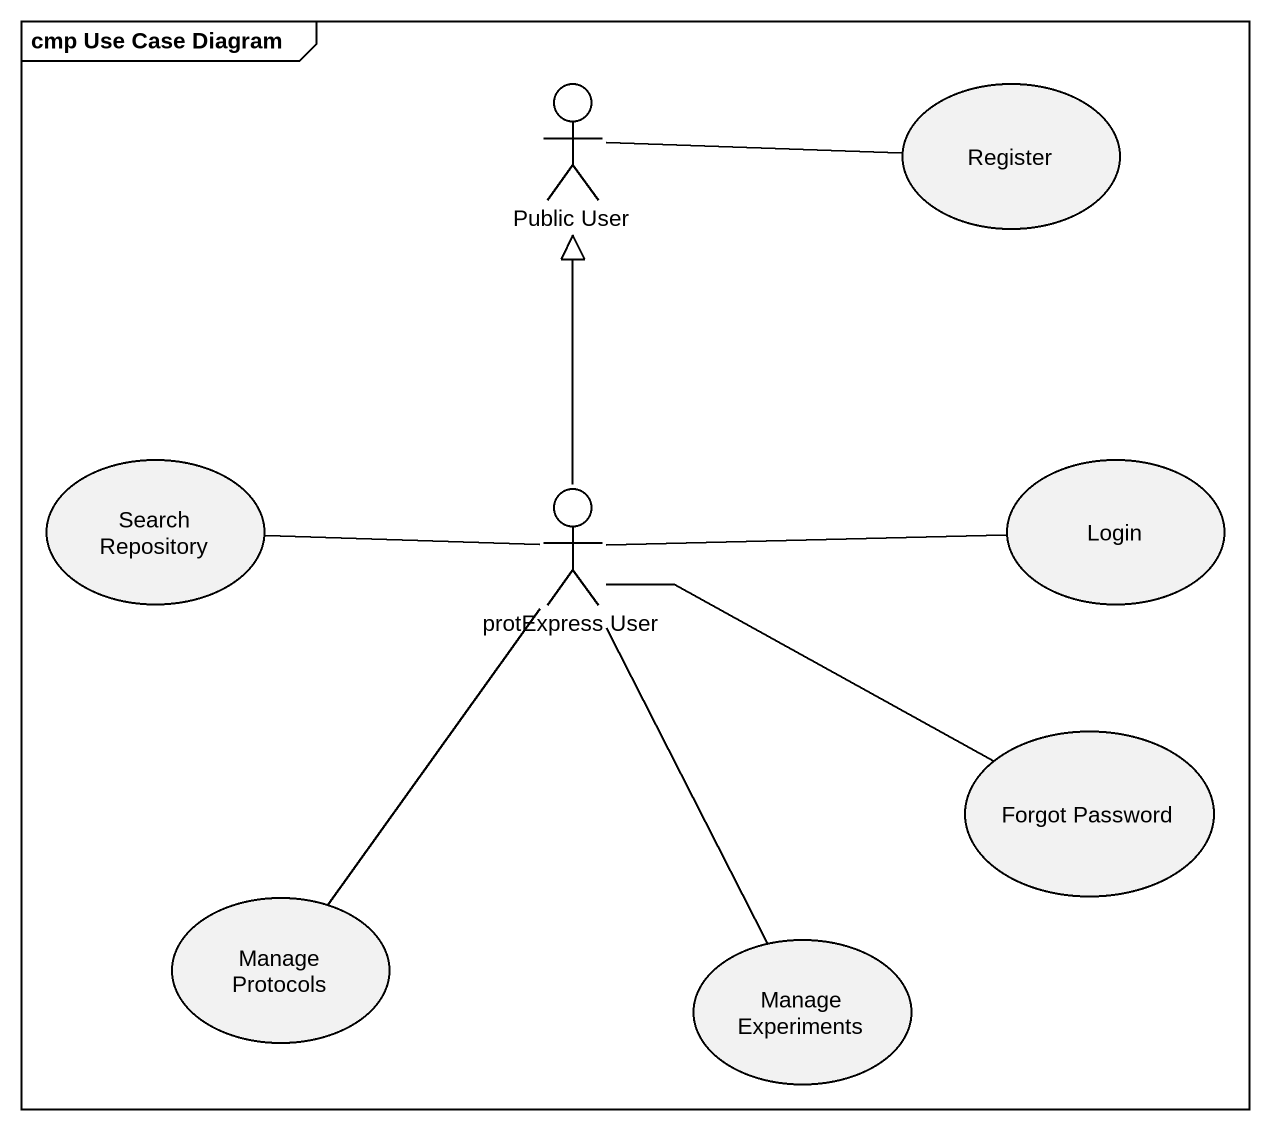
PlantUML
@startuml
mainframe cmp Use Case Diagram
actor "Public User" as Public_User
usecase Register
usecase "Search Repository" as Search_Repository
usecase Login
actor "protExpress User" as protExpress_User
usecase "Forgot Password" as Forgot_Password
usecase "Manage Protocols" as Manage_Protocols
usecase "Manage Experiments" as Manage_Experiments
Public_User -right- Register
protExpress_User -up-|> Public_User
protExpress_User -left- Search_Repository
protExpress_User -right- Login
protExpress_User -right- Forgot_Password
protExpress_User -- Manage_Protocols
protExpress_User -- Manage_Experiments
@enduml
